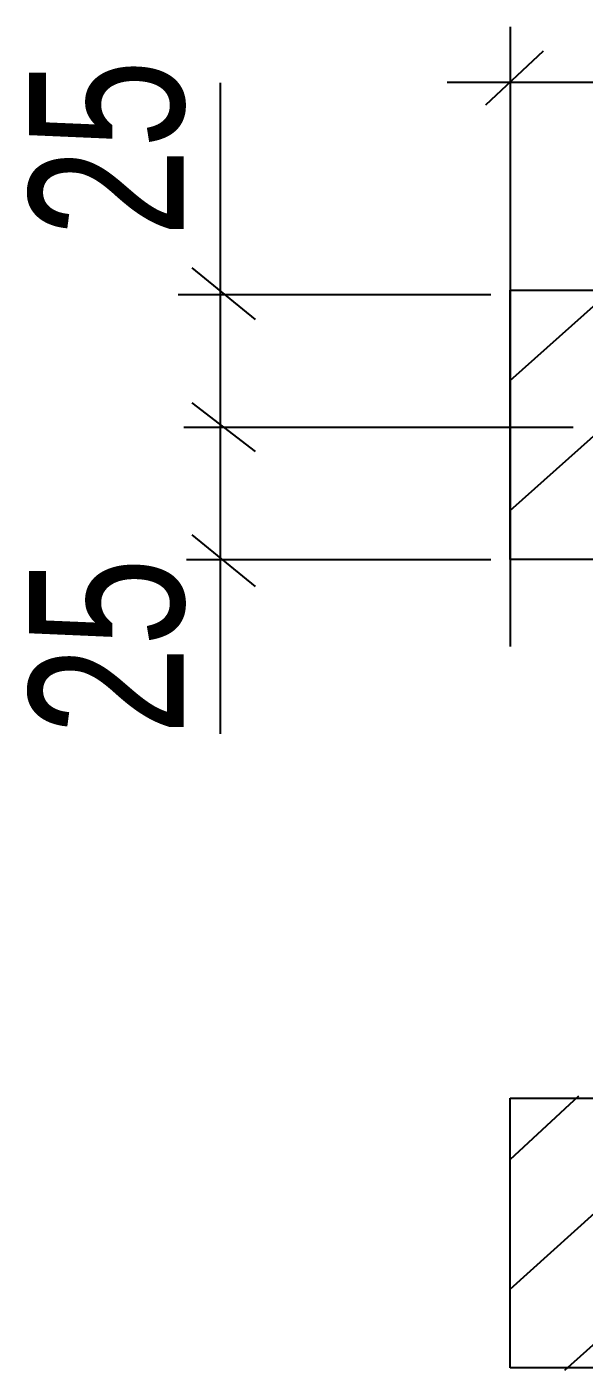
# Model space of a CAD drawing. Header units: millimetres. Extents: x -228 to 366, y -210 to 210.
# Drawn here: x 103.11 to 111.39, y -186.83 to -166.87 of the extents above; entities that cross this region are included whole.
import ezdxf

# ---------------------------------------------------------------- set-up
doc = ezdxf.new("R2010")
doc.units = ezdxf.units.MM
doc.styles.add('Arial Narrow', font='ARIALN.TTF', dxfattribs={"height": 0.2})

# ---------------------------------------------------------------- blocks, each defined once
blk = doc.blocks.new('0_TCM_4503_AIVD_AD_NOTE_BLOCK-43705034-64042')
at = {"color": 7, "linetype": 'Continuous'}
for p, q in [((110.294, -166.87), (110.294, -176.077)), ((110.783, -167.234), (109.927, -168.035)), ((105.986, -167.703), (105.986, -177.373)), ((109.357, -167.692), (117.418, -167.692)), ((105.567, -170.453), (106.505, -171.217)), ((110.294, -174.784), (110.294, -170.781)), ((110.294, -170.781), (120.929, -170.781)), ((110.294, -172.127), (111.761, -170.817)), ((110.294, -174.056), (113.92, -170.817)), ((110.009, -170.853), (105.364, -170.853)), ((105.567, -172.455), (106.505, -173.182)), ((105.445, -172.819), (111.231, -172.819)), ((105.567, -174.42), (106.505, -175.184)), ((105.486, -174.784), (110.009, -174.784)), ((120.929, -174.784), (110.294, -174.784)), ((110.294, -185.627), (113.472, -182.753)), ((110.294, -183.699), (111.313, -182.753)), ((110.294, -186.792), (110.294, -182.789)), ((110.294, -182.789), (120.929, -182.789)), ((111.109, -186.828), (115.632, -182.753)), ((120.929, -186.792), (110.294, -186.792))]:
    blk.add_line(p, q, dxfattribs=at)
at = {"color": 7, "linetype": 'Continuous', "style": 'Arial Narrow', "width": 0.9}
for p in [(105.445, -169.992), (105.445, -177.393)]:
    blk.add_text('25', height=2.2966, rotation=90, dxfattribs=at).set_placement(p)

msp = doc.modelspace()

# ---------------------------------------------------------------- block references
msp.add_blockref('0_TCM_4503_AIVD_AD_NOTE_BLOCK-43705034-64042', (0, 0))

doc.saveas('drawing.dxf')
